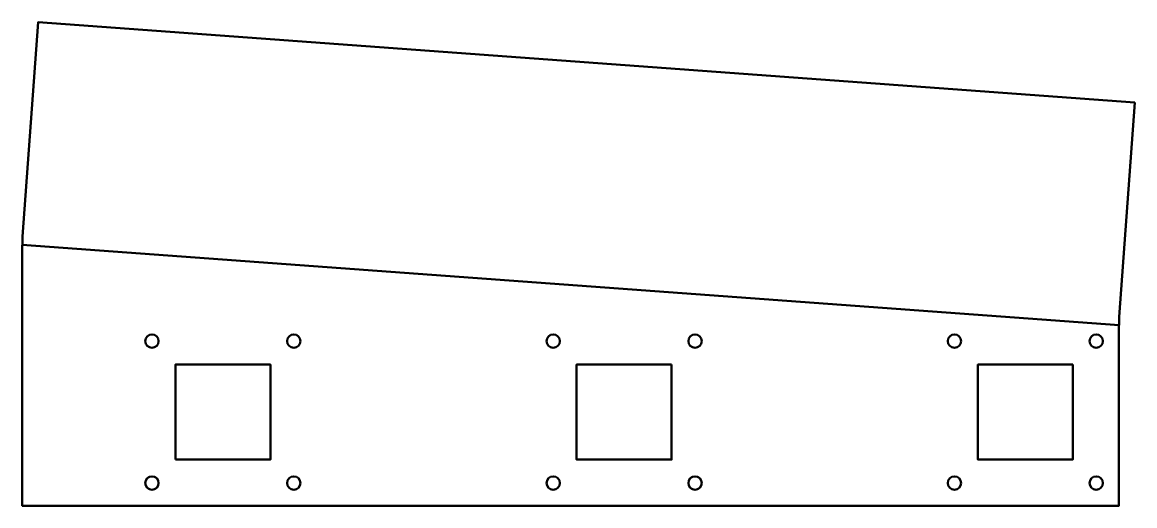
# Model space of a CAD drawing. Header units: millimetres. Extents: x 6 to 422, y 23 to 204.
import ezdxf

# ---------------------------------------------------------------- set-up
doc = ezdxf.new("R2010")
doc.units = ezdxf.units.MM
for name, color, linetype, lineweight in [('IV_BEND', 250, 'Continuous', 50), ('IV_INTERIOR_PROFILES', 7, 'Continuous', 50), ('IV_OUTER_PROFILE', 7, 'Continuous', 50)]:
    doc.layers.add(name, color=color, linetype=linetype, lineweight=lineweight)

msp = doc.modelspace()

# ---------------------------------------------------------------- linework, layer by layer
at = {"layer": 'IV_BEND'}
msp.add_line((5.66, 120.59), (415.66, 90.59), dxfattribs=at)
at = {"layer": 'IV_INTERIOR_PROFILES', "flags": 128}
for points in [[(62.89, 40.4), (62.89, 75.9), (98.39, 75.9), (98.39, 40.4)], [(248.39, 75.9), (248.39, 40.4), (212.89, 40.4), (212.89, 75.9)], [(398.39, 75.9), (398.39, 40.4), (362.89, 40.4), (362.89, 75.9)]]:
    msp.add_lwpolyline(points, close=True, dxfattribs=at)
at = {"layer": 'IV_INTERIOR_PROFILES'}
for centre in [(54.12, 84.67), (107.15, 84.67), (204.12, 84.67), (257.15, 84.67), (354.12, 84.67), (407.15, 84.67), (54.12, 31.63), (107.15, 31.63), (204.12, 31.63), (257.15, 31.63), (354.12, 31.63), (407.15, 31.63)]:
    msp.add_circle(centre, 2.5, dxfattribs=at)
at = {"layer": 'IV_OUTER_PROFILE', "flags": 128}
msp.add_lwpolyline([(421.54, 173.83), (415.68, 93.79), (415.64, 87.38), (415.64, 23.15), (5.64, 23.15), (5.64, 117.38), (5.68, 123.79), (11.54, 203.83)], close=True, dxfattribs=at)

doc.saveas('drawing.dxf')
